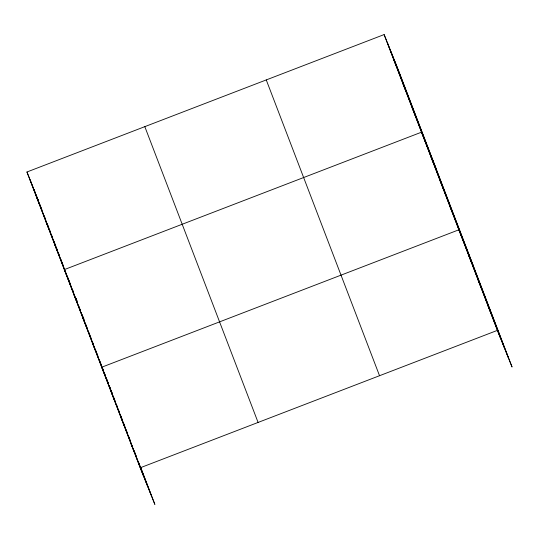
<?xml version="1.0" encoding="UTF-8"?>
<svg xmlns="http://www.w3.org/2000/svg" width="539" height="539" viewBox="0 0 539 539"><rect width="100%" height="100%" fill="white"/><g stroke="black" fill="none" stroke-linecap="round" stroke-linejoin="round"><path stroke-width="0.81" d="M140.43 466.713L154.875 504.423L140.221 467.791L26.95 171.995L384.125 34.577L398.779 71.209L512.05 367.005L497.396 330.367L384.125 34.577M140.221 467.791L497.396 330.367M393.47 58.973L396.61 66.829M402.815 83.377L405.955 91.232M412.16 107.78L415.299 115.629M436.159 168.822L421.505 132.183L64.33 269.608L71.269 286.957M430.85 156.586L433.989 164.435M440.195 180.989L443.334 188.839M449.539 205.393L452.679 213.242M473.538 266.434L458.884 229.796L101.709 367.221L108.649 384.57L106.601 379.234M468.512 254.94L471.652 262.789M478.14 280.085L481.28 287.934M487.768 305.222L490.908 313.071M26.95 171.995L33.6 188.616M35.392 193.11L33.89 189.344L61.628 261.792M35.998 194.619L37.501 198.379M38.68 201.323L37.804 199.134L38.68 201.424M36.295 196.398L39.435 204.247M45.64 220.801L48.779 228.651M54.985 245.205L58.124 253.054M72.172 289.214L73.675 292.98M75.473 297.474L76.936 301.133M73.675 294.011L76.814 301.86M83.019 318.414L86.159 326.263M92.364 342.817L95.504 350.667M108.945 385.324L112.26 393.605M111.337 392.365L114.477 400.214M120.965 417.503L124.105 425.352M130.593 442.647L133.733 450.496M394.979 61.709L508.25 357.505M391.065 51.926L504.336 347.716M387.265 42.426L500.536 338.216M266.259 79.92L379.53 375.717M144.816 126.645L258.087 422.441M76.06 298.619L76.936 300.91M83.073 316.919L83.949 319.209M39.846 204.47L41.894 209.812M44.232 215.91L45.687 219.723M47.439 224.298L48.901 228.112M49.487 229.641L50.363 231.925M51.239 234.216L52.694 238.029M53.866 241.074L55.908 246.417M56.494 247.94L57.37 250.231M58.246 252.515L59.122 254.806M60.873 259.38L62.915 264.716M67.88 277.679L69.929 283.022M72.26 289.12L73.136 291.41M75.473 297.508L76.936 301.321M78.687 305.896L80.149 309.709M81.901 314.284L83.943 319.62M85.694 324.202L87.156 328.008M88.908 332.59L90.95 337.926M92.701 342.501L93.577 344.792M95.329 349.366L97.963 356.225M99.715 360.8L101.17 364.613M102.343 367.665L103.218 369.956M104.094 372.24L105.26 375.292M106.722 379.106L108.184 382.919M109.35 385.971L110.225 388.255M111.101 390.546L112.267 393.591M113.763 397.499L114.969 400.645M116.471 404.573L117.374 406.932M117.974 408.501L119.483 412.429M120.682 415.569L122.191 419.497M123.391 422.643L124.9 426.571M126.099 429.711L127.602 433.639M128.808 436.785L130.31 440.713M134.224 450.927L135.127 453.286M135.727 454.855L136.63 457.213M138.435 461.93L151.075 494.923M61.924 262.554L80.614 311.36M80.904 312.121L89.663 335.002M89.959 335.763L99.304 360.167M99.594 360.928L106.021 377.704M108.945 385.358L117.374 407.356M118.573 410.496L127.905 434.852M128.201 435.64L132.412 446.642M133.018 448.212L135.121 453.71M135.727 455.28L147.16 485.14M30.09 179.844L143.361 475.641"/></g></svg>
